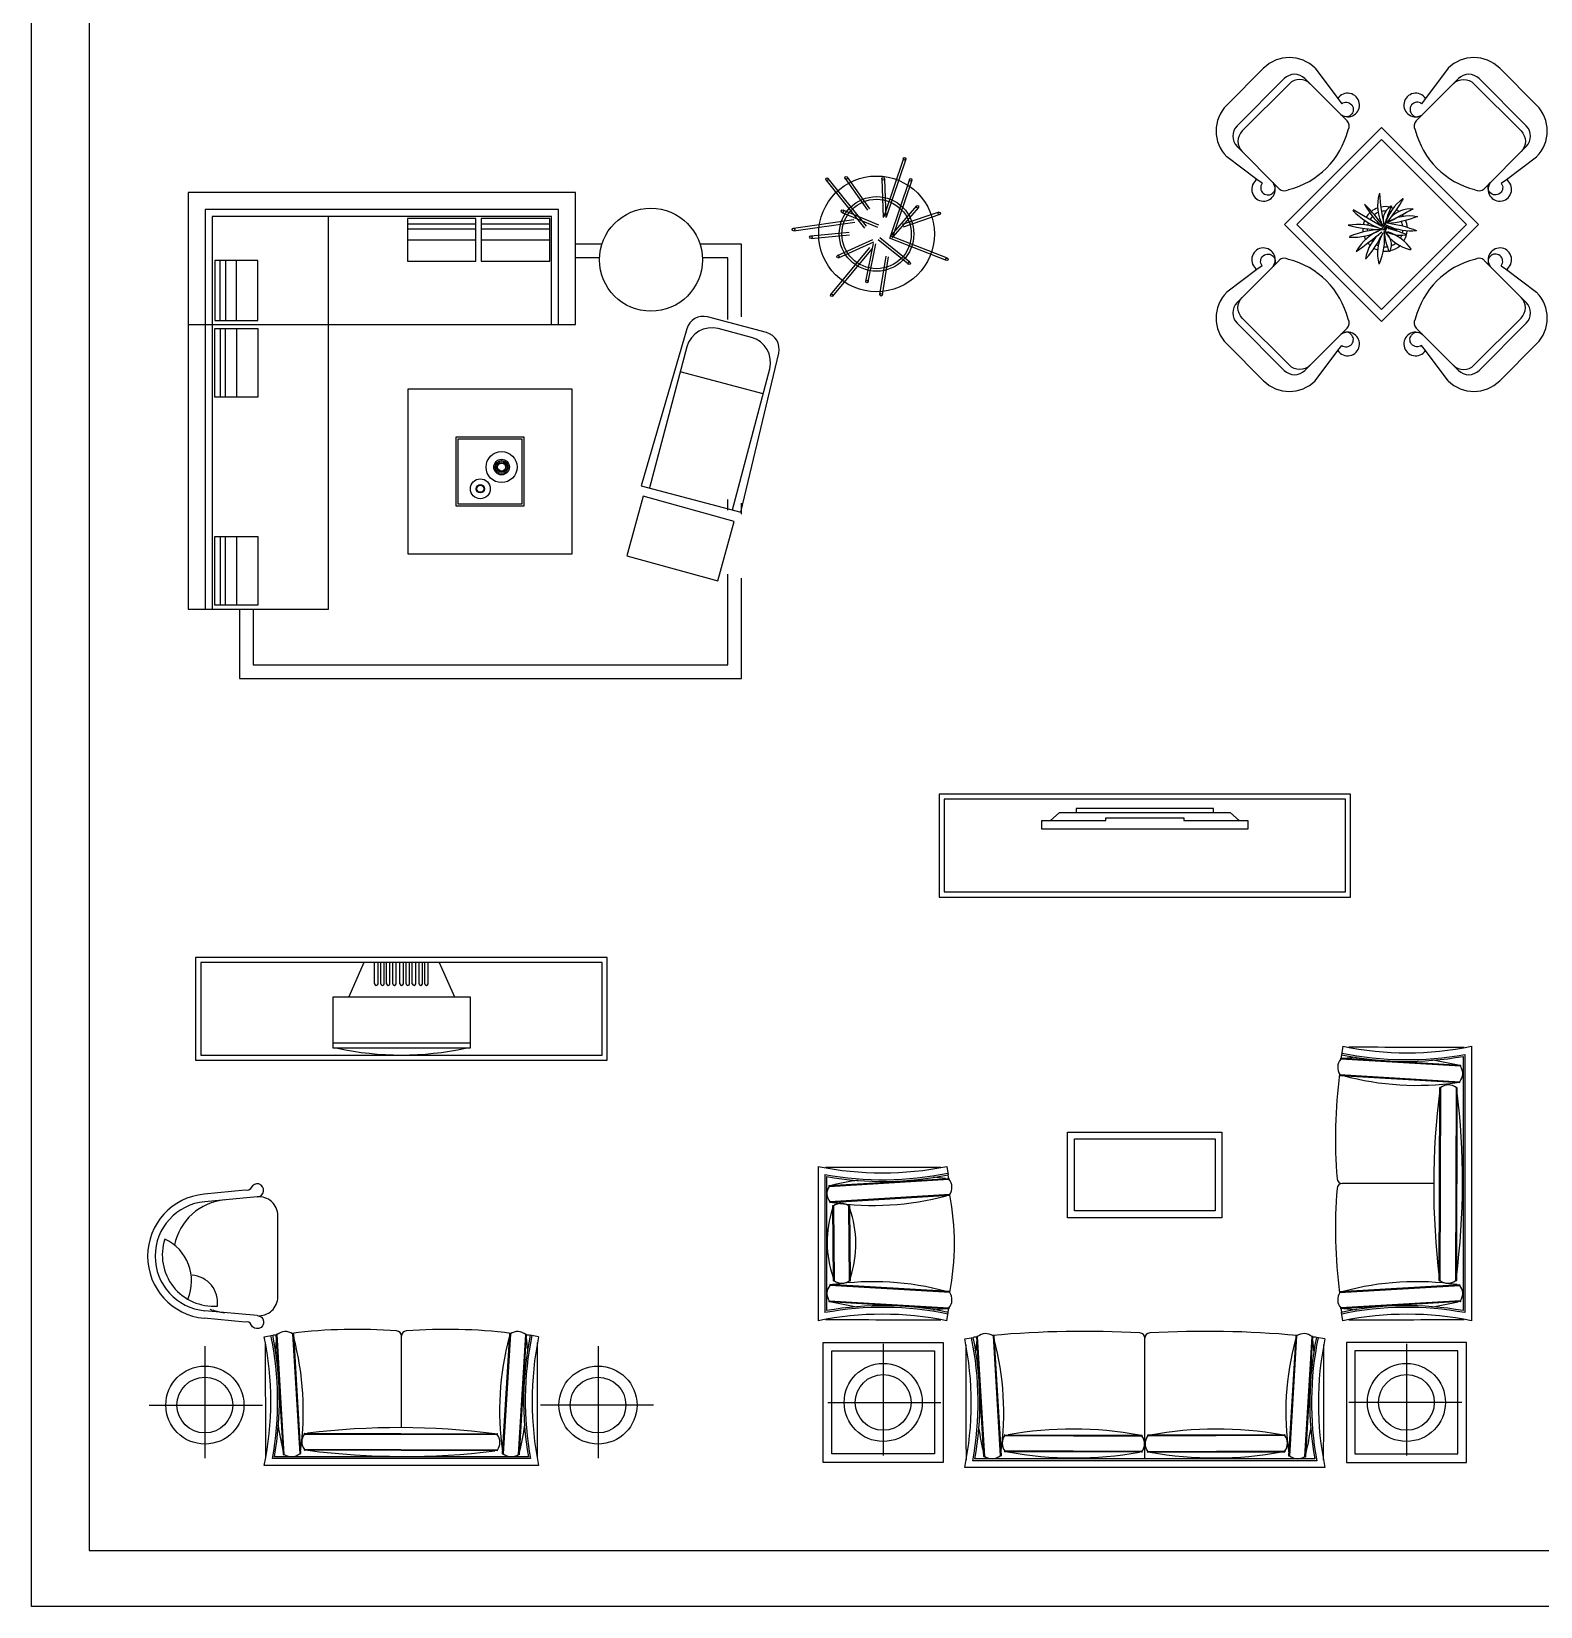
# Model space of a CAD drawing. Header units: inches. Extents: x 6.4 to 48.9, y 11.7 to 36.5.
# Drawn here: x 6.38 to 15.18, y 11.71 to 20.89 of the extents above; entities that cross this region are included whole.
import ezdxf

# ---------------------------------------------------------------- set-up
doc = ezdxf.new("R2010")
doc.units = ezdxf.units.IN
doc.header["$MEASUREMENT"] = 0
doc.layers.add('02', color=2, linetype='Continuous')
doc.layers.add('kadrbm', color=4, linetype='Continuous')

# ---------------------------------------------------------------- blocks, each defined once
blk = doc.blocks.new('kadrbm')
at = {"layer": 'kadrbm', "color": 4}
blk.add_lwpolyline([(0, 0), (0, 24.7972), (21, 24.7972), (21, 0), (0, 0)], close=True, dxfattribs=at)
blk.add_lwpolyline([(20.6631, 0.3257), (20.6631, 24.4603), (0.3369, 24.4603), (0.3369, 0.3257), (20.6631, 0.3257)], dxfattribs=at)

msp = doc.modelspace()

# ---------------------------------------------------------------- linework, layer by layer
at = {"layer": '02'}
for p, q in [((13.5697, 20.6768), (13.3545, 20.4616)), ((13.8702, 20.6768), (14.0026, 20.5002)), ((14.6461, 20.6768), (14.5137, 20.5002)), ((14.9466, 20.6768), (15.1618, 20.4616)), ((13.6899, 20.6167), (13.4146, 20.3413)), ((13.8101, 20.6167), (14.0564, 20.3704)), ((14.7062, 20.6167), (14.4599, 20.3704)), ((14.8264, 20.6167), (15.1017, 20.3413)), ((13.4146, 20.2211), (13.6609, 19.9748)), ((15.1017, 20.2211), (14.8554, 19.9748)), ((11.469, 20.1518), (11.3542, 19.8117)), ((11.4832, 20.147), (11.3694, 19.8098)), ((13.531, 20.0286), (13.3545, 20.161)), ((14.9853, 20.0286), (15.1618, 20.161)), ((11.0176, 20.0257), (11.2418, 19.7453)), ((11.0293, 20.035), (11.2516, 19.7571)), ((11.1291, 20.0336), (11.2596, 19.8496)), ((11.1413, 20.0423), (11.2719, 19.8583)), ((11.3431, 20.032), (11.3512, 19.8066)), ((11.3581, 20.0326), (11.3662, 19.8071)), ((11.5041, 20.0291), (11.3893, 19.6889)), ((11.5183, 20.0243), (11.4045, 19.687)), ((13.5609, 20.0062), (13.531, 20.0286)), ((14.9554, 20.0062), (14.9853, 20.0286)), ((9.4572, 19.8536), (7.3972, 19.8536)), ((7.3972, 19.8536), (7.3972, 17.5236)), ((9.4572, 19.1836), (9.4572, 19.8536)), ((11.1099, 19.8369), (11.3182, 19.7504)), ((11.1156, 19.8508), (11.324, 19.7643)), ((11.545, 19.8745), (11.397, 19.7042)), ((11.5563, 19.8647), (11.4083, 19.6944)), ((11.6759, 19.8381), (11.4623, 19.7655)), ((14.2582, 19.7544), (14.091, 19.8509)), ((9.4172, 19.8136), (7.4372, 19.8136)), ((7.4372, 19.8136), (7.4372, 17.5236)), ((8.5764, 19.7707), (8.9764, 19.7707)), ((8.9764, 19.7395), (8.5764, 19.7395)), ((9.0075, 19.7707), (9.4075, 19.7707)), ((9.4075, 19.7395), (9.0075, 19.7395)), ((9.4172, 19.1836), (9.4172, 19.8136)), ((10.8274, 19.7441), (11.1798, 19.7946)), ((10.8296, 19.7292), (11.1849, 19.7802)), ((11.6808, 19.8239), (11.4672, 19.7513)), ((14.2986, 19.7494), (14.3481, 19.7352)), ((8.5764, 19.677), (8.9764, 19.677)), ((9.0075, 19.677), (9.4075, 19.677)), ((10.929, 19.6998), (11.1535, 19.7218)), ((10.9305, 19.6849), (11.155, 19.7069)), ((11.0844, 19.5858), (11.29, 19.6787)), ((11.0906, 19.5722), (11.2962, 19.665)), ((11.2492, 19.4349), (11.2945, 19.6559)), ((11.2639, 19.4319), (11.3092, 19.6529)), ((11.498, 19.5345), (11.3228, 19.6766)), ((11.5075, 19.5462), (11.3323, 19.6883)), ((11.7199, 19.5561), (11.3884, 19.6859)), ((11.7253, 19.5701), (11.391, 19.7009)), ((7.4855, 19.2066), (7.4855, 19.5566)), ((7.5167, 19.5566), (7.5167, 19.2066)), ((7.5792, 19.2066), (7.5792, 19.5566)), ((11.0451, 19.358), (11.2726, 19.6318)), ((11.0567, 19.3484), (11.2861, 19.6246)), ((11.3324, 19.358), (11.3677, 19.5808)), ((11.3472, 19.3556), (11.3826, 19.5784)), ((13.4146, 19.311), (13.6609, 19.5573)), ((15.1017, 19.311), (14.8554, 19.5573)), ((13.531, 19.5035), (13.3545, 19.3711)), ((13.5609, 19.5259), (13.531, 19.5035)), ((14.9554, 19.5259), (14.9853, 19.5035)), ((14.9853, 19.5035), (15.1618, 19.3711)), ((10.6703, 19.1366), (10.3274, 19.2272)), ((13.6899, 18.9155), (13.4146, 19.1908)), ((14.8264, 18.9155), (15.1017, 19.1908)), ((7.4855, 19.1605), (7.4855, 18.7605)), ((7.5167, 18.7605), (7.5167, 19.1605)), ((7.5792, 19.1605), (7.5792, 18.7605)), ((10.2058, 19.1584), (9.9406, 18.2434)), ((10.5828, 19.108), (10.3894, 19.1591)), ((13.8101, 18.9155), (14.0564, 19.1618)), ((14.7062, 18.9155), (14.4599, 19.1618)), ((10.206, 19.0524), (9.9889, 18.2306)), ((10.5207, 18.0901), (10.742, 19.0167)), ((13.5697, 18.8554), (13.3545, 19.0706)), ((13.8702, 18.8554), (14.0026, 19.0319)), ((14.6461, 18.8554), (14.5137, 19.0319)), ((14.9466, 18.8554), (15.1618, 19.0706)), ((10.4723, 18.1029), (10.6895, 18.9247)), ((10.6511, 18.7797), (10.1677, 18.9074)), ((9.9521, 18.1823), (9.856, 17.8353)), ((9.9406, 18.2434), (10.5207, 18.0901)), ((10.4822, 18.0353), (9.9521, 18.1823)), ((10.386, 17.6884), (10.4822, 18.0353)), ((7.4855, 17.9474), (7.4855, 17.5474)), ((7.5167, 17.5474), (7.5167, 17.9474)), ((7.5792, 17.9474), (7.5792, 17.5474)), ((9.856, 17.8353), (10.386, 17.6884)), ((8.3231, 15.4646), (8.2345, 15.2646)), ((8.3853, 15.341), (8.3853, 15.4646)), ((8.4053, 15.341), (8.4053, 15.4646)), ((8.4215, 15.341), (8.4215, 15.4646)), ((8.4415, 15.341), (8.4415, 15.4646)), ((8.4547, 15.341), (8.4547, 15.4646)), ((8.4747, 15.341), (8.4747, 15.4646)), ((8.4908, 15.341), (8.4908, 15.4646)), ((8.5108, 15.341), (8.5108, 15.4646)), ((8.5329, 15.341), (8.5329, 15.4646)), ((8.5529, 15.341), (8.5529, 15.4646)), ((8.5691, 15.341), (8.5691, 15.4646)), ((8.5891, 15.341), (8.5891, 15.4646)), ((8.6053, 15.341), (8.6053, 15.4646)), ((8.6253, 15.341), (8.6253, 15.4646)), ((8.6445, 15.341), (8.6445, 15.4646)), ((8.6645, 15.341), (8.6645, 15.4646)), ((8.6776, 15.341), (8.6776, 15.4646)), ((8.6976, 15.341), (8.6976, 15.4646)), ((8.7627, 15.4646), (8.8513, 15.2646)), ((8.1429, 15.2646), (8.9429, 15.2646)), ((8.1429, 14.9646), (8.1429, 15.2646)), ((8.9429, 15.2646), (8.9429, 14.9646)), ((8.9429, 14.9946), (8.1429, 14.9946)), ((8.9429, 14.9646), (8.1429, 14.9646)), ((14.0325, 14.9763), (14.0236, 14.9271)), ((14.7825, 14.9763), (14.7825, 13.3763)), ((14.7181, 14.8596), (14.0192, 14.9013)), ((14.7184, 14.8646), (14.0195, 14.9063)), ((14.7325, 14.9172), (14.7325, 13.4354)), ((14.7425, 14.9289), (14.7425, 13.4237)), ((14.0143, 14.8065), (14.7132, 14.7647)), ((14.0145, 14.8115), (14.7134, 14.7697)), ((14.5938, 13.6102), (14.5974, 14.7354)), ((14.5988, 13.6103), (14.6024, 14.7354)), ((14.6924, 14.7358), (14.6888, 13.6107)), ((14.6974, 14.7358), (14.6938, 13.6107)), ((10.9714, 14.2763), (10.9714, 13.3763)), ((11.7214, 14.2763), (11.7303, 14.2271)), ((11.0114, 14.2289), (11.0114, 13.4237)), ((11.0214, 14.2172), (11.0214, 13.4354)), ((11.0354, 14.1646), (11.7344, 14.2063)), ((11.0357, 14.1596), (11.7346, 14.2013)), ((14.5616, 14.1763), (14.028, 14.1763)), ((7.6312, 14.1368), (7.3906, 14.1142)), ((7.7004, 14.099), (7.3947, 14.0704)), ((11.7393, 14.1115), (11.0404, 14.0697)), ((11.7396, 14.1065), (11.0407, 14.0647)), ((11.0565, 14.0456), (11.06, 13.6107)), ((11.0615, 14.0455), (11.065, 13.6107)), ((7.8207, 13.5161), (7.8207, 13.9895)), ((11.155, 13.6103), (11.1515, 14.0451)), ((11.16, 13.6102), (11.1565, 14.0451)), ((11.7396, 13.5462), (11.0407, 13.5879)), ((14.0143, 13.5462), (14.7132, 13.5879)), ((11.7393, 13.5412), (11.0404, 13.5829)), ((14.0145, 13.5412), (14.7134, 13.5829)), ((7.7004, 13.4066), (7.3947, 13.4352)), ((11.0354, 13.4881), (11.7344, 13.4463)), ((11.0357, 13.4931), (11.7346, 13.4513)), ((11.7214, 13.3763), (11.7303, 13.4255)), ((14.7181, 13.4931), (14.0192, 13.4513)), ((14.7184, 13.4881), (14.0195, 13.4463)), ((14.0325, 13.3763), (14.0236, 13.4255)), ((7.6312, 13.3689), (7.3906, 13.3914)), ((7.3954, 13.2275), (7.3954, 12.5765)), ((7.7417, 13.2827), (7.7909, 13.2916)), ((7.8535, 12.5968), (7.8117, 13.2957)), ((7.8585, 12.5971), (7.8167, 13.296)), ((7.9066, 13.3007), (7.9483, 12.6018)), ((7.9116, 13.3009), (7.9533, 12.602)), ((8.5417, 12.7536), (8.5417, 13.2872)), ((9.1719, 13.3009), (9.1301, 12.602)), ((9.1769, 13.3007), (9.1351, 12.6018)), ((9.225, 12.5971), (9.2667, 13.296)), ((9.23, 12.5968), (9.2717, 13.2957)), ((9.3417, 13.2827), (9.2925, 13.2916)), ((9.6881, 13.2275), (9.6881, 12.5765)), ((11.3512, 13.2429), (11.3512, 12.5919)), ((11.8269, 13.2708), (11.8761, 13.2797)), ((11.9387, 12.5849), (11.8969, 13.2838)), ((11.9437, 12.5851), (11.9019, 13.284)), ((11.9918, 13.2887), (12.0335, 12.5898)), ((11.9968, 13.289), (12.0385, 12.5901)), ((12.8769, 12.5708), (12.8769, 13.2753)), ((13.7571, 13.289), (13.7153, 12.5901)), ((13.7621, 13.2887), (13.7203, 12.5898)), ((13.8102, 12.5851), (13.8519, 13.284)), ((13.8152, 12.5849), (13.8569, 13.2838)), ((13.9269, 13.2708), (13.8777, 13.2797)), ((14.4026, 13.2429), (14.4026, 12.5919)), ((7.0715, 12.8852), (7.7308, 12.8852)), ((10.0119, 12.8852), (9.3527, 12.8852)), ((11.0274, 12.9007), (11.6867, 12.9007)), ((14.7265, 12.9007), (14.0672, 12.9007)), ((7.9756, 12.7214), (9.1008, 12.7178)), ((7.9757, 12.7164), (9.1008, 12.7128)), ((12.0603, 12.7075), (12.8603, 12.7047)), ((12.0604, 12.7125), (12.8604, 12.7097)), ((13.6935, 12.7125), (12.8935, 12.7097)), ((13.6935, 12.7075), (12.8935, 12.7047)), ((9.2826, 12.5827), (7.8008, 12.5827)), ((9.1012, 12.6228), (7.9761, 12.6264)), ((9.1012, 12.6178), (7.9761, 12.6214)), ((12.86, 12.6147), (12.06, 12.6175)), ((12.86, 12.6097), (12.06, 12.6125)), ((12.8938, 12.6147), (13.6938, 12.6175)), ((12.8938, 12.6097), (13.6938, 12.6125)), ((9.3417, 12.5327), (7.7417, 12.5327)), ((9.2943, 12.5727), (7.7891, 12.5727)), ((13.9269, 12.5208), (11.8269, 12.5208)), ((13.8795, 12.5608), (11.8743, 12.5608)), ((13.8678, 12.5708), (11.886, 12.5708))]:
    msp.add_line(p, q, dxfattribs=at)
for points in [[(13.8401, 20.5866, 0.414214), (13.7199, 20.5866), (13.4446, 20.3113, 0.414214), (13.4446, 20.1911)], [(14.6761, 20.5866, -0.414214), (14.7963, 20.5866), (15.0716, 20.3113, -0.414214), (15.0716, 20.1911)], [(14.0026, 20.5002), (14.025, 20.4703, -2.191003), (14.0204, 20.4063)], [(14.5137, 20.5002), (14.4913, 20.4703, 2.191003), (14.4958, 20.4063)], [(13.5609, 20.0062, 2.191003), (13.6249, 20.0108, 2.191003)], [(14.9554, 20.0062, -2.191003), (14.8913, 20.0108, -2.191003)], [(13.5609, 19.5259, -2.191003), (13.6249, 19.5214, -2.191003)], [(14.9554, 19.5259, 2.191003), (14.8913, 19.5214, 2.191003)], [(13.8401, 18.9456, -0.414214), (13.7199, 18.9456), (13.4446, 19.2209, -0.414214), (13.4446, 19.3411)], [(14.6761, 18.9456, 0.414214), (14.7963, 18.9456), (15.0716, 19.2209, 0.414214), (15.0716, 19.3411)], [(14.0026, 19.0319), (14.025, 19.0618, 2.191003), (14.0204, 19.1259)], [(14.5137, 19.0319), (14.4913, 19.0618, -2.191003), (14.4958, 19.1259)], [(7.7004, 14.099, 1.846634), (7.6656, 14.1524, -0.3823), (7.6312, 14.1368, -0.3823)], [(7.2954, 13.5021, 0.406369), (7.1618, 13.853, 0.534799), (7.4689, 13.4625, 0.42371), (7.3214, 13.6421, 0.420016)], [(7.7004, 13.4066, -1.846634), (7.6656, 13.3532, 0.3823), (7.6312, 13.3689, 0.3823)]]:
    msp.add_lwpolyline(points, format="xyb", dxfattribs=at)
for points in [[(14.2581, 20.3318), (13.6924, 19.7661), (14.2581, 19.2004), (14.8238, 19.7661)], [(14.2581, 20.2611), (13.7631, 19.7661), (14.2581, 19.2711), (14.7531, 19.7661)], [(8.9764, 19.802), (8.5764, 19.802), (8.5764, 19.552), (8.9764, 19.552)], [(9.4075, 19.802), (9.0075, 19.802), (9.0075, 19.552), (9.4075, 19.552)], [(7.4542, 19.5566), (7.4542, 19.2066), (7.7042, 19.2066), (7.7042, 19.5566)], [(7.4542, 18.7605), (7.4542, 19.1605), (7.7042, 19.1605), (7.7042, 18.7605)], [(8.5781, 17.8465), (9.5381, 17.8465), (9.5381, 18.8065), (8.5781, 18.8065)], [(8.8581, 18.1265), (9.2581, 18.1265), (9.2581, 18.5265), (8.8581, 18.5265)], [(8.8701, 18.1385), (9.2461, 18.1385), (9.2461, 18.5145), (8.8701, 18.5145)], [(7.4542, 17.5474), (7.4542, 17.9474), (7.7042, 17.9474), (7.7042, 17.5474)], [(14.0769, 16.446), (11.6769, 16.446), (11.6769, 15.846), (14.0769, 15.846)], [(14.0469, 16.416), (11.7069, 16.416), (11.7069, 15.876), (14.0469, 15.876)], [(13.4769, 16.2424), (12.2769, 16.2424), (12.2769, 16.2924), (12.6499, 16.2924), (12.6499, 16.3074), (13.1039, 16.3074), (13.1039, 16.2924), (13.4769, 16.2924)], [(9.7417, 15.4946), (7.3417, 15.4946), (7.3417, 14.8946), (9.7417, 14.8946)], [(9.7117, 15.4646), (7.3717, 15.4646), (7.3717, 14.9246), (9.7117, 14.9246)], [(12.4269, 13.9763), (12.4269, 14.4763), (13.3269, 14.4763), (13.3269, 13.9763)], [(12.4669, 14.0163), (12.4669, 14.4363), (13.2869, 14.4363), (13.2869, 14.0163)], [(11.0012, 12.5507), (11.0012, 13.2507), (11.7012, 13.2507), (11.7012, 12.5507)], [(14.7526, 12.5507), (14.7526, 13.2507), (14.0526, 13.2507), (14.0526, 12.5507)], [(11.0512, 12.6007), (11.0512, 13.2007), (11.6512, 13.2007), (11.6512, 12.6007)], [(14.7026, 12.6007), (14.7026, 13.2007), (14.1026, 13.2007), (14.1026, 12.6007)]]:
    msp.add_lwpolyline(points, close=True, dxfattribs=at)
for points in [[(7.2972, 19.9536), (7.2972, 17.5236), (8.1172, 17.5236), (8.1172, 19.8136)], [(7.2972, 19.1836), (9.5572, 19.1836), (9.5572, 19.9536), (7.2972, 19.9536)], [(9.7108, 19.6512), (9.5572, 19.6512)], [(10.5258, 19.2276), (10.5258, 19.6512), (10.2829, 19.6512)], [(9.6971, 19.5712), (9.5572, 19.5712)], [(10.4458, 19.2134), (10.4458, 19.5712), (10.2967, 19.5712)], [(10.4458, 18.1009), (10.4458, 18.1627)], [(10.5258, 18.0787), (10.5258, 18.1416)], [(7.6765, 17.5236), (7.6765, 17.1997), (10.4458, 17.1997), (10.4458, 17.7273)], [(7.5965, 17.5236), (7.5965, 17.1197), (10.5258, 17.1197), (10.5258, 17.7051)], [(13.2769, 16.3374), (13.2769, 16.3624), (12.4769, 16.3624), (12.4769, 16.3374)], [(13.4269, 16.2924), (13.3769, 16.3374), (12.3769, 16.3374), (12.3269, 16.2924)]]:
    msp.add_lwpolyline(points, dxfattribs=at)
for centre, radius in [((11.4761, 20.1494), 0.0075), ((11.3125, 19.7112), 0.3375), ((11.0234, 20.0304), 0.0075), ((11.1352, 20.038), 0.0075), ((11.3506, 20.0323), 0.0075), ((11.5112, 20.0267), 0.0075), ((11.3125, 19.7112), 0.2175), ((9.9969, 19.5607), 0.3), ((11.1128, 19.8438), 0.0075), ((11.3125, 19.7112), 0.2025), ((11.5507, 19.8696), 0.0075), ((11.6783, 19.831), 0.0075), ((10.8285, 19.7366), 0.0075), ((10.9297, 19.6923), 0.0075), ((11.0875, 19.579), 0.0075), ((11.7226, 19.5631), 0.0075), ((11.5027, 19.5403), 0.0075), ((11.2565, 19.4334), 0.0075), ((11.0509, 19.3532), 0.0075), ((11.3398, 19.3568), 0.0075), ((9.1257, 18.3523), 0.0906), ((9.1257, 18.3523), 0.0456), ((9.1257, 18.3523), 0.0381), ((9.1257, 18.3523), 0.0306), ((9.1257, 18.3523), 0.0231), ((9.0017, 18.2257), 0.058), ((9.0017, 18.2257), 0.0243), ((9.0017, 18.2257), 0.0205), ((11.3512, 12.9007), 0.2275), ((14.4026, 12.9007), 0.2275), ((7.3954, 12.8852), 0.2275), ((7.3954, 12.8852), 0.1625), ((9.6881, 12.8852), 0.2275), ((9.6881, 12.8852), 0.1625), ((11.3512, 12.9007), 0.1625), ((14.4026, 12.9007), 0.1625)]:
    msp.add_circle(centre, radius, dxfattribs=at)
for centre, radius, start, end in [((13.7199, 20.5265), 0.2125, 45, 135), ((14.7963, 20.5265), 0.2125, 45, 135), ((13.75, 20.5566), 0.085, 45, 135), ((14.7663, 20.5566), 0.085, 45, 135), ((14.0599, 20.4625), 0.0687, 234.91256, 146.62542), ((14.4563, 20.4625), 0.0687, 33.37458, 305.08744), ((13.5047, 20.3113), 0.2125, 135, 225), ((15.0115, 20.3113), 0.2125, 315, 45), ((13.4747, 20.2812), 0.085, 135, 225), ((13.5985, 20.4327), 0.4776, 283.98728, 346.01272), ((14.0263, 20.3403), 0.0425, 327.11512, 45), ((14.4899, 20.3403), 0.0425, 135, 212.88488), ((14.9177, 20.4327), 0.4776, 193.98728, 256.01272), ((15.0416, 20.2812), 0.085, 315, 45), ((13.5687, 19.9713), 0.0687, 123.37458, 35.08744), ((14.9475, 19.9713), 0.0687, 144.91256, 56.62542), ((13.6909, 20.0049), 0.0425, 225, 302.88488), ((14.4924, 19.8788), 0.2578, 164.93057, 207.95274), ((15.1724, 19.9892), 0.9273, 182.52316, 194.40621), ((14.8253, 20.0049), 0.0425, 237.11512, 315), ((14.4229, 20.1826), 0.4728, 225.24203, 249.04978), ((13.3818, 19.1094), 1.0972, 35.74548, 44.95941), ((14.5752, 20.1084), 0.4732, 208.21174, 227.64726), ((14.2782, 19.7402), 0.13, 133.29975, 149.00932), ((14.2782, 19.7402), 0.13, 109.36064, 128.05577), ((14.2782, 19.7402), 0.104, 112.6452, 127.2569), ((14.2782, 19.7402), 0.13, 78.07489, 101.13744), ((14.2782, 19.7402), 0.104, 87.57601, 101.84036), ((14.3604, 19.7916), 0.0939, 120.91868, 201.44572), ((14.9031, 19.61), 0.6451, 155.78551, 166.57888), ((14.5573, 19.6864), 0.2903, 127.04638, 164.27241), ((13.6669, 20.3142), 0.8204, 319.1768, 331.10591), ((9.8682, 28.0527), 9.3836, 298.10003, 299.16808), ((14.2782, 19.7402), 0.104, 71.97529, 77.36463), ((14.4276, 19.6943), 0.1625, 85.00833, 137.70477), ((14.2782, 19.7402), 0.13, 68.63497, 75.43626), ((14.2782, 19.7402), 0.104, 57.16788, 60.40399), ((14.2782, 19.7402), 0.13, 51.39178, 59.27931), ((14.1162, 19.376), 0.3901, 69.33672, 97.80205), ((14.2386, 20.3705), 0.6327, 253.9098, 271.65744), ((14.2971, 19.1096), 0.6297, 93.65842, 111.08483), ((14.2782, 19.7402), 0.13, 178.23094, 188.15294), ((14.2782, 19.7402), 0.13, 157.15558, 169.17294), ((14.2782, 19.7402), 0.104, 179.5489, 187.09816), ((14.2782, 19.7402), 0.104, 159.57835, 168.2064), ((14.2782, 19.7402), 0.104, 134.9063, 148.75756), ((14.4163, 19.5927), 0.2231, 76.61534, 125.13725), ((14.2938, 19.754), 0.00576, 64.68748, 353.92206), ((14.2416, 20.4019), 0.6305, 274.61075, 291.14272), ((14.431, 20.0441), 0.3151, 244.68748, 275.53023), ((14.1682, 19.1571), 0.5982, 67.19392, 77.61369), ((14.228, 19.1598), 0.6157, 67.57216, 83.35069), ((14.2782, 19.7402), 0.104, 40.55736, 42.89115), ((14.2782, 19.7402), 0.104, 8.83948, 25.50457), ((14.2782, 19.7402), 0.13, 34.40055, 39.99851), ((14.2782, 19.7402), 0.13, 3.70808, 23.00629), ((14.0962, 19.9978), 0.3059, 265.00077, 301.41919), ((14.3558, 19.4729), 0.281, 110.26901, 150.90916), ((12.5702, 21.8003), 2.6778, 305.10535, 309.1165), ((14.2782, 19.7402), 0.13, 199.08859, 208.45265), ((14.3981, 19.5307), 0.2364, 126.22588, 172.06365), ((13.624, 20.031), 0.7146, 319.38371, 333.89178), ((14.2782, 19.7402), 0.13, 219.06677, 227.67382), ((14.2782, 19.7402), 0.104, 200.46429, 205.42482), ((14.2782, 19.7402), 0.104, 219.54402, 225.02446), ((14.2782, 19.7402), 0.104, 241.14001, 247.57515), ((14.4727, 19.5976), 0.2387, 150.1243, 195.08017), ((13.9346, 19.6785), 0.3405, 335.63838, 7.96347), ((14.699, 19.7712), 0.4296, 186.45712, 202.43346), ((14.2214, 19.6479), 0.0939, 335.8411, 55.5336), ((14.4757, 19.8476), 0.2335, 211.17636, 257.73999), ((14.3678, 19.879), 0.1756, 240.50536, 279.75612), ((14.2015, 19.4546), 0.2845, 35.56825, 71.01679), ((14.2782, 19.7402), 0.104, 290.8277, 306.87052), ((14.2782, 19.7402), 0.104, 328.58569, 339.37956), ((14.2782, 19.7402), 0.104, 346.91966, 355.93214), ((14.2782, 19.7402), 0.13, 327.22126, 355.42785), ((13.5687, 19.5608), 0.0687, 324.91256, 236.62542), ((13.6909, 19.5273), 0.0425, 57.11512, 135), ((13.5985, 19.0995), 0.4776, 13.98728, 76.01272), ((14.2782, 19.7402), 0.13, 240.24095, 250.50136), ((14.2782, 19.7402), 0.13, 265.58499, 279.58364), ((14.2782, 19.7402), 0.104, 266.81185, 276.94562), ((14.2782, 19.7402), 0.13, 283.66766, 311.25057), ((14.9177, 19.0995), 0.4776, 103.98728, 166.01272), ((14.8253, 19.5273), 0.0425, 45, 122.88488), ((14.9475, 19.5608), 0.0687, 303.37458, 215.08744), ((13.5047, 19.2209), 0.2125, 135, 225), ((15.0115, 19.2209), 0.2125, 315, 45), ((13.4747, 19.2509), 0.085, 135, 225), ((15.0416, 19.2509), 0.085, 315, 45), ((10.3018, 19.1305), 0.1, 75.20059, 163.83666), ((14.0263, 19.1919), 0.0425, 315, 32.88488), ((14.4899, 19.1919), 0.0425, 147.11512, 225), ((10.3511, 19.0141), 0.15, 75.20059, 165.20059), ((10.5444, 18.963), 0.15, 345.20059, 75.20059), ((10.6448, 19.0399), 0.1, 346.56451, 75.20059), ((14.0599, 19.0697), 0.0687, 213.37458, 125.08744), ((14.4563, 19.0697), 0.0687, 54.91256, 326.62542), ((13.75, 18.9756), 0.085, 225, 315), ((14.7663, 18.9756), 0.085, 225, 315), ((13.7199, 19.0057), 0.2125, 225, 315), ((14.7963, 19.0057), 0.2125, 225, 315), ((8.3953, 15.341), 0.01, 180, 0), ((8.4315, 15.341), 0.01, 180, 0), ((8.4647, 15.341), 0.01, 180, 0), ((8.5008, 15.341), 0.01, 180, 0), ((8.5429, 15.341), 0.01, 180, 0), ((8.5791, 15.341), 0.01, 180, 0), ((8.6153, 15.341), 0.01, 180, 0), ((8.6545, 15.341), 0.01, 180, 0), ((8.6876, 15.341), 0.01, 180, 0), ((8.5417, 16.7232), 1.7977, 258.0257, 281.9743), ((14.4075, 16.804), 1.8657, 258.40478, 281.59522), ((13.945, -196.9703), 211.9407, 89.785324, 89.96701), ((14.0762, 14.8533), 0.0745, 139.85582, 214.16219), ((14.0213, 14.9037), 0.00314, 124.24278, 229.77522), ((19.8726, 14.2868), 5.8839, 173.75197, 173.95657), ((14.4038, 16.767), 1.8787, 258.32467, 280.07598), ((14.4045, 16.7747), 1.8764, 258.34136, 280.3752), ((14.3093, 12.7498), 2.1725, 95.26612, 97.16313), ((14.2093, 12.7498), 2.1725, 76.85488, 81.02632), ((16.9542, 14.4403), 2.9655, 172.74492, 184.5583), ((14.0163, 14.8089), 0.00314, 124.24278, 229.77522), ((14.4624, 16.3958), 1.6472, 254.89404, 278.22639), ((14.6565, 14.8178), 0.0745, 319.85582, 34.16219), ((14.7164, 14.8622), 0.00314, 304.24278, 49.77522), ((18.9522, 14.1599), 4.3906, 172.66708, 186.94297), ((14.5999, 14.7335), 0.00314, 37.49701, 143.02945), ((14.6477, 14.6762), 0.0745, 53.11005, 127.41641), ((14.6949, 14.7339), 0.00314, 37.49701, 143.02945), ((10.339, 14.19), 4.3906, 352.66708, 6.94297), ((14.7114, 14.7673), 0.00314, 304.24278, 49.77522), ((11.3464, 16.104), 1.8657, 258.40478, 281.59522), ((11.3493, 16.0747), 1.8764, 259.6248, 281.65864), ((11.8089, -197.6703), 211.9407, 90.03299, 90.214676), ((11.3501, 16.067), 1.8787, 259.92402, 281.67533), ((11.0974, 14.1178), 0.0745, 145.83781, 220.14418), ((11.0375, 14.1622), 0.00314, 130.22478, 235.75722), ((11.5446, 12.0498), 2.1725, 98.97368, 103.14512), ((11.4446, 12.0498), 2.1725, 82.83687, 84.73388), ((5.8813, 13.5868), 5.8839, 6.04343, 6.24803), ((11.7326, 14.2037), 0.00314, 310.22478, 55.75722), ((11.6777, 14.1533), 0.0745, 325.83781, 40.14418), ((16.9542, 13.9123), 2.9655, 175.4417, 187.25508), ((14.028, 14.2063), 0.03, 183.23583, 270), ((14.028, 14.1463), 0.03, 90, 176.76417), ((7.4245, 13.7528), 0.363, 95.35028, 264.64971), ((7.4245, 13.7528), 0.319, 95.35028, 264.64971), ((7.5424, 13.7528), 0.33, 95.35029, 168.74515), ((7.7107, 13.9895), 0.11, 0, 95.35029), ((11.0424, 14.0673), 0.00314, 130.22478, 235.75722), ((11.2914, 15.6958), 1.6472, 261.77361, 285.10596), ((11.059, 14.0436), 0.00314, 36.97055, 142.50299), ((11.1062, 13.9859), 0.0745, 52.58359, 126.88995), ((11.154, 14.0432), 0.00314, 36.97055, 142.50299), ((11.7375, 14.1089), 0.00314, 310.22478, 55.75722), ((10.2792, 13.8263), 1.4877, 348.9502, 11.0498), ((11.6316, 13.8353), 0.6074, 161.26118, 199.8002), ((10.5849, 13.8243), 0.6074, 341.26118, 19.8002), ((11.0424, 13.5853), 0.00314, 124.24278, 229.77522), ((11.2914, 11.9569), 1.6472, 74.89404, 98.22639), ((11.0625, 13.6126), 0.00314, 216.97055, 322.50299), ((11.1103, 13.6699), 0.0745, 232.58359, 306.88995), ((11.1575, 13.6122), 0.00314, 216.97055, 322.50299), ((14.4624, 11.9569), 1.6472, 81.77361, 105.10596), ((14.5963, 13.6122), 0.00314, 217.49701, 323.02945), ((14.6435, 13.6699), 0.0745, 233.11005, 307.41641), ((14.6913, 13.6126), 0.00314, 217.49701, 323.02945), ((14.7114, 13.5853), 0.00314, 310.22478, 55.75722), ((7.7107, 13.5161), 0.11, 264.64971, 0), ((11.0974, 13.5349), 0.0745, 139.85582, 214.16219), ((11.6777, 13.4994), 0.0745, 319.85582, 34.16219), ((11.7375, 13.5438), 0.00314, 304.24278, 49.77522), ((14.0762, 13.4994), 0.0745, 145.83781, 220.14418), ((14.0163, 13.5438), 0.00314, 130.22478, 235.75722), ((14.6565, 13.5349), 0.0745, 325.83781, 40.14418), ((7.5424, 13.7528), 0.33, 248.99634, 264.64971), ((11.3464, 11.5487), 1.8657, 78.40478, 101.59522), ((11.3493, 11.578), 1.8764, 78.34136, 100.3752), ((11.3501, 11.5857), 1.8787, 78.32467, 100.07598), ((11.0375, 13.4905), 0.00314, 124.24278, 229.77522), ((11.5446, 15.6029), 2.1725, 256.85488, 261.02632), ((11.4446, 15.6029), 2.1725, 275.26612, 277.16313), ((5.8813, 14.0659), 5.8839, 353.75197, 353.95657), ((11.7326, 13.4489), 0.00314, 304.24278, 49.77522), ((14.0213, 13.4489), 0.00314, 130.22478, 235.75722), ((19.8726, 14.0659), 5.8839, 186.04343, 186.24803), ((14.4038, 11.5857), 1.8787, 79.92402, 101.67533), ((14.4045, 11.578), 1.8764, 79.6248, 101.65864), ((14.4075, 11.5487), 1.8657, 78.40478, 101.59522), ((14.3093, 15.6029), 2.1725, 262.83687, 264.73388), ((14.2093, 15.6029), 2.1725, 278.97368, 283.14512), ((14.7164, 13.4905), 0.00314, 310.22478, 55.75722), ((7.8647, 13.239), 0.0745, 55.83781, 130.14418), ((8.2777, 10.361), 2.9655, 85.4417, 97.25508), ((8.5117, 13.2872), 0.03, 0, 86.76417), ((8.5717, 13.2872), 0.03, 93.23583, 180), ((8.8057, 10.361), 2.9655, 82.74492, 94.5583), ((9.2187, 13.239), 0.0745, 49.85582, 124.16219), ((11.8089, 225.3229), 211.9407, 269.785324, 269.96701), ((12.5165, 7.4307), 5.8839, 86.76417, 95.14901), ((13.2374, 7.4307), 5.8839, 84.85099, 93.23583), ((13.945, 225.3229), 211.9407, 270.03299, 270.214676), ((5.9141, 12.9077), 1.8657, 348.40478, 11.59522), ((219.6883, 13.3702), 211.9407, 180.03299, 180.214676), ((5.9434, 12.9107), 1.8764, 349.6248, 11.65864), ((8.4313, 7.4426), 5.8839, 96.04343, 96.24803), ((5.9511, 12.9114), 1.8787, 349.92402, 11.67533), ((9.9683, 13.0059), 2.1725, 172.83687, 174.73388), ((7.8143, 13.2939), 0.00314, 40.22478, 145.75722), ((7.9092, 13.2989), 0.00314, 40.22478, 145.75722), ((6.3223, 12.8528), 1.6472, 351.77361, 15.10596), ((10.7612, 12.8528), 1.6472, 164.89404, 188.22639), ((9.1743, 13.2989), 0.00314, 34.24278, 139.77522), ((11.1324, 12.9114), 1.8787, 168.32467, 190.07598), ((11.14, 12.9107), 1.8764, 168.34136, 190.3752), ((9.2691, 13.2939), 0.00314, 34.24278, 139.77522), ((7.1152, 13.0059), 2.1725, 5.26612, 7.16313), ((8.6522, 7.4426), 5.8839, 83.75197, 83.95657), ((11.1694, 12.9077), 1.8657, 168.40478, 191.59522), ((-202.6049, 13.3702), 211.9407, 359.785324, 359.96701), ((9.9993, 12.8958), 1.8657, 348.40478, 11.59522), ((223.7735, 13.3583), 211.9407, 180.03299, 180.214676), ((10.0286, 12.8987), 1.8764, 349.6248, 11.65864), ((12.5165, 7.4307), 5.8839, 96.04343, 96.24803), ((10.0363, 12.8995), 1.8787, 349.92402, 11.67533), ((14.0535, 12.994), 2.1725, 172.83687, 174.73388), ((11.8995, 13.282), 0.00314, 40.22478, 145.75722), ((11.9499, 13.2271), 0.0745, 55.83781, 130.14418), ((11.9944, 13.287), 0.00314, 40.22478, 145.75722), ((10.4075, 12.8408), 1.6472, 351.77361, 15.10596), ((12.8469, 13.2753), 0.03, 0, 86.76417), ((12.9069, 13.2753), 0.03, 93.23583, 180), ((15.3464, 12.8408), 1.6472, 164.89404, 188.22639), ((13.7595, 13.287), 0.00314, 34.24278, 139.77522), ((13.8039, 13.2271), 0.0745, 49.85582, 124.16219), ((15.7176, 12.8995), 1.8787, 168.32467, 190.07598), ((15.7252, 12.8987), 1.8764, 168.34136, 190.3752), ((13.8543, 13.282), 0.00314, 34.24278, 139.77522), ((11.7004, 12.994), 2.1725, 5.26612, 7.16313), ((13.2374, 7.4307), 5.8839, 83.75197, 83.95657), ((15.7546, 12.8958), 1.8657, 168.40478, 191.59522), ((-198.0197, 13.3583), 211.9407, 359.785324, 359.96701), ((9.9683, 13.1059), 2.1725, 188.97368, 193.14512), ((7.1152, 13.1059), 2.1725, 346.85488, 351.02632), ((8.0352, 12.6717), 0.0745, 143.11005, 217.41641), ((7.9775, 12.7189), 0.00314, 127.49701, 233.02945), ((8.5253, 8.363), 4.3906, 82.66708, 96.94297), ((9.0989, 12.7153), 0.00314, 307.49701, 53.02945), ((9.0416, 12.6676), 0.0745, 323.11005, 37.41641), ((14.0535, 13.094), 2.1725, 188.97368, 193.14512), ((12.1196, 12.6623), 0.0745, 142.64947, 216.95584), ((12.0623, 12.71), 0.00314, 127.03643, 232.56887), ((12.4549, 10.5726), 2.1725, 79.64853, 99.95678), ((12.8008, 12.6599), 0.0745, 322.64947, 36.95584), ((12.8585, 12.7072), 0.00314, 307.03643, 52.56887), ((12.953, 12.6599), 0.0745, 143.04416, 217.35053), ((12.8954, 12.7072), 0.00314, 127.43113, 232.96357), ((13.2989, 10.5726), 2.1725, 80.04322, 100.35147), ((13.6916, 12.71), 0.00314, 307.43113, 52.96357), ((13.6343, 12.6623), 0.0745, 323.04416, 37.35053), ((11.7004, 13.094), 2.1725, 346.85488, 351.02632), ((7.8559, 12.5988), 0.00314, 220.22478, 325.75722), ((7.9003, 12.6587), 0.0745, 235.83781, 310.14418), ((7.9507, 12.6038), 0.00314, 220.22478, 325.75722), ((7.978, 12.6239), 0.00314, 127.49701, 233.02945), ((8.5554, 16.9762), 4.3906, 262.66708, 276.94297), ((9.0993, 12.6203), 0.00314, 307.49701, 53.02945), ((9.1327, 12.6038), 0.00314, 214.24278, 319.77522), ((9.1831, 12.6587), 0.0745, 229.85582, 304.16219), ((9.2276, 12.5988), 0.00314, 214.24278, 319.77522), ((11.9411, 12.5869), 0.00314, 220.22478, 325.75722), ((11.9855, 12.6468), 0.0745, 235.83781, 310.14418), ((12.0359, 12.5918), 0.00314, 220.22478, 325.75722), ((12.0619, 12.615), 0.00314, 127.03643, 232.56887), ((12.4693, 14.7496), 2.1725, 259.64853, 279.95678), ((12.8581, 12.6122), 0.00314, 307.03643, 52.56887), ((12.8957, 12.6122), 0.00314, 127.43113, 232.96357), ((13.2846, 14.7496), 2.1725, 260.04322, 280.35147), ((13.6919, 12.615), 0.00314, 307.43113, 52.96357), ((13.7179, 12.5918), 0.00314, 214.24278, 319.77522), ((13.7683, 12.6468), 0.0745, 229.85582, 304.16219), ((13.8128, 12.5869), 0.00314, 214.24278, 319.77522)]:
    msp.add_arc(centre, radius, start, end, dxfattribs=at)
for points in [[(14.2633, 19.7556), (14.2537, 19.7406), (14.27, 19.7489), (14.2604, 19.7338)], [(14.2872, 19.7683), (14.2614, 19.7335), (14.2943, 19.7511), (14.2827, 19.7274)]]:
    msp.add_solid(points, dxfattribs=at)

# ---------------------------------------------------------------- block references
at = {"layer": 'kadrbm'}
msp.add_blockref('kadrbm', (6.3843, 11.711), dxfattribs=at)

doc.saveas('drawing.dxf')
